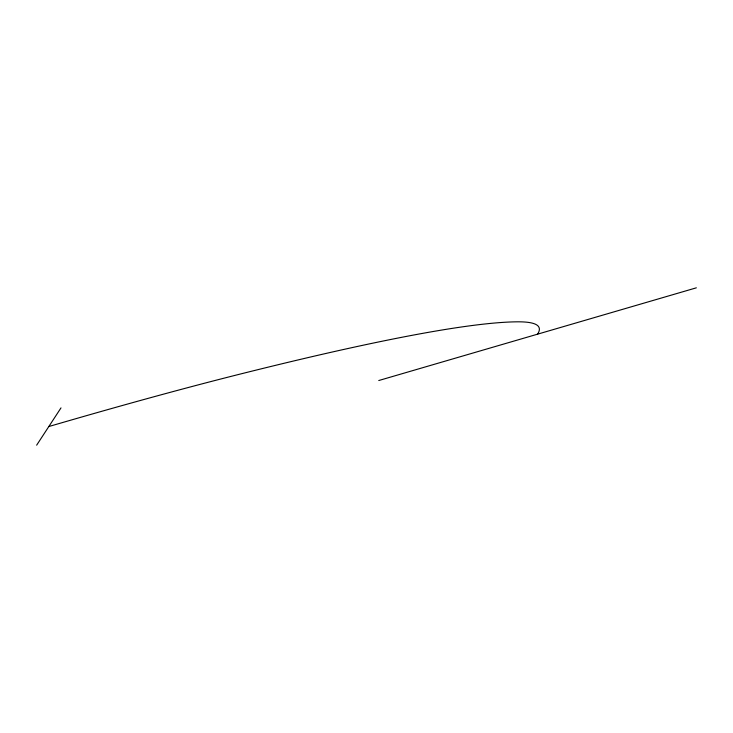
<?xml version="1.0" encoding="UTF-8"?>
<svg xmlns="http://www.w3.org/2000/svg" width="733" height="733" viewBox="0 0 733 733"><rect width="100%" height="100%" fill="white"/><g stroke="black" fill="none" stroke-linecap="round" stroke-linejoin="round"><path stroke-width="1.1" d="M36.65 445.178L60.995 407.887M378.759 380.528L696.35 287.822M48.827 426.533A941.025 64 -19 0 1 239.407 374.27A1421.626 96.692 -19 0 1 516.939 321.824A941.025 64 -19 0 1 537.555 334.175"/></g></svg>
